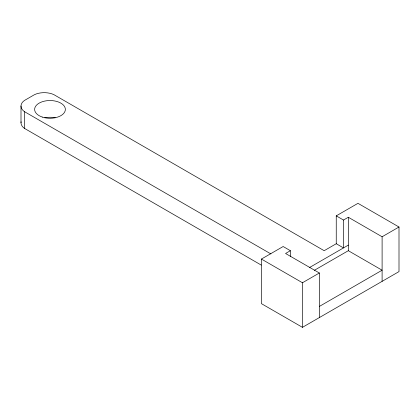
<?xml version="1.0" encoding="UTF-8"?>
<svg xmlns="http://www.w3.org/2000/svg" width="420" height="420" viewBox="0 0 420 420"><rect width="100%" height="100%" fill="white"/><g stroke="black" fill="none" stroke-linecap="round" stroke-linejoin="round"><path stroke-width="0.63" d="M261.23 265.078L24.413 128.352L24.413 111.631A15.362 8.867 0 0 1 24.413 100.485L34.55 94.631A15.362 8.867 0 0 1 53.86 94.631L324.177 250.698L336.247 243.731L336.247 215.864L357.971 203.322L399 227.01L399 271.604L302.458 327.338L261.424 303.649L261.424 259.061L283.148 246.519L290.388 250.698L290.388 256.531M290.388 250.698L285.563 253.486L319.352 272.995L319.352 317.583M336.247 215.864L343.487 220.043L348.317 217.256L382.106 236.765L399 227.01M309.593 267.482L348.317 245.123M314.396 270.281L348.317 250.698L382.106 270.207L319.352 306.437M261.424 259.061L302.458 282.749L319.352 272.995M336.247 243.731L343.487 247.91L343.487 220.043M24.413 111.631L270.884 253.927M382.106 236.765L382.106 281.358M348.317 217.256L348.317 250.698M302.458 282.749L302.458 327.338M21 106.055L21 122.782M24.413 128.352A15.362 8.867 0 0 1 21.1 121.779M44.746 117.789A15.362 8.867 0 0 1 55.246 117.789M42.315 117.08A15.362 8.867 0 0 0 65.357 109.4A15.362 8.867 0 0 0 42.315 101.724A15.362 8.867 0 0 0 42.315 117.08"/></g></svg>
